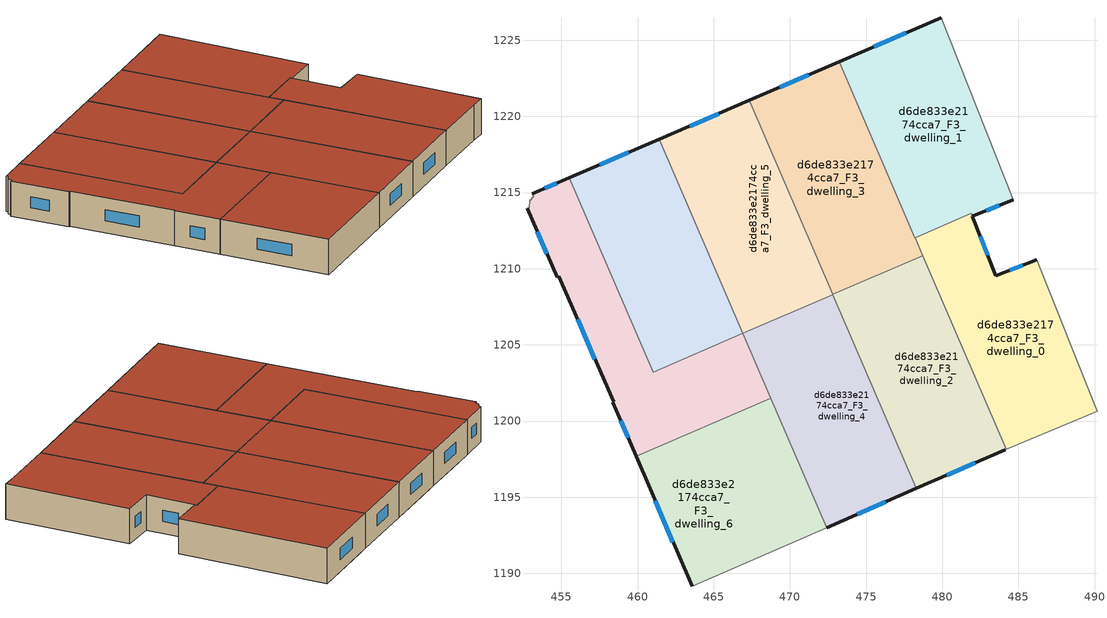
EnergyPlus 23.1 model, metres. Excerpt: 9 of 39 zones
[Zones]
d6de833e2174cca7_F3_dwelling_0
 floor to d6de833e2174cca7_F2_dwelling_5 (EU_floor_Construction): 486.21,1210.6 490.16,1200.64 488.93,1200.13 484.45,1198.25 478.89,1211.16 482.29,1212.63 483.52,1209.54 z9
 floor to d6de833e2174cca7_F2_dwelling_0 (EU_floor_Construction): 481.97,1213.45 482.29,1212.63 479.57,1211.46 479.15,1212.45 481.89,1213.63 z9
 floor to d6de833e2174cca7_F2_dwelling_6 (EU_floor_Construction): 478.89,1211.16 484.45,1198.25 484.2,1198.14 478.64,1211.05 z9
 floor to d6de833e2174cca7_F2_dwelling_1 (EU_floor_Construction): 479.15,1212.45 479.57,1211.46 478.64,1211.05 478.21,1212.04 z9
 wall outside (EU_wall_Construction): 486.21,1210.6 483.52,1209.54 481.97,1213.45 z9:12
 wall adiabatic (EU_wall_Construction): 484.2,1198.14 488.93,1200.13 490.16,1200.64 486.21,1210.6 z9:12
 wall to d6de833e2174cca7_F3_dwelling_1 (EU_wall_Construction): 481.97,1213.46 481.89,1213.63 478.21,1212.04 z9:12
 wall to d6de833e2174cca7_F3_dwelling_2 (EU_wall_Construction): 478.72,1210.86 484.2,1198.14 z9:12
 wall to d6de833e2174cca7_F3_dwelling_3 (EU_wall_Construction): 478.21,1212.04 478.72,1210.86 z9:12
 window (EU_Window_Construction): 482.99,1210.87 482.5,1212.12 / 485.29,1210.24 484.43,1209.9 z10.02:10.98
 roof outside (EU_roof_Construction): 488.93,1200.13 490.16,1200.64 486.21,1210.6 483.52,1209.54 481.97,1213.45 481.89,1213.63 478.21,1212.04 484.2,1198.14 z12
d6de833e2174cca7_F3_dwelling_1
 floor to d6de833e2174cca7_F2_dwelling_0 (EU_floor_Construction): 479.92,1226.47 484.66,1214.53 481.97,1213.46 481.89,1213.63 479.15,1212.45 474.17,1223.99 z9
 floor to d6de833e2174cca7_F2_dwelling_1 (EU_floor_Construction): 474.17,1223.99 479.15,1212.45 478.21,1212.04 473.24,1223.59 z9
 wall outside (EU_wall_Construction): 479.92,1226.47 473.24,1223.59 / 481.97,1213.46 484.66,1214.53 z9:12
 wall adiabatic (EU_wall_Construction): 484.66,1214.53 479.92,1226.47 z9:12
 wall to d6de833e2174cca7_F3_dwelling_3 (EU_wall_Construction): 473.24,1223.59 478.21,1212.05 z9:12
 window (EU_Window_Construction): 477.65,1225.49 475.51,1224.57 / 482.88,1213.82 483.74,1214.16 z10.02:10.98
 roof outside (EU_roof_Construction): 484.66,1214.53 479.92,1226.47 473.24,1223.59 478.21,1212.05 481.89,1213.63 481.97,1213.46 z12
d6de833e2174cca7_F3_dwelling_2
 floor to d6de833e2174cca7_F2_dwelling_6 (EU_floor_Construction): 478.72,1210.86 484.2,1198.14 484.14,1198.12 479.22,1195.98 473.73,1208.71 z9
 floor to d6de833e2174cca7_F2_dwelling_7 (EU_floor_Construction): 473.73,1208.71 479.22,1195.98 478.3,1195.58 472.81,1208.3 472.81,1208.32 z9
 wall outside (EU_wall_Construction): 478.3,1195.58 484.14,1198.12 z9:12
 wall to d6de833e2174cca7_F3_dwelling_3 (EU_wall_Construction): 478.72,1210.86 472.81,1208.32 z9:12
 wall adiabatic (EU_wall_Construction): 484.14,1198.12 484.2,1198.14 z9:12
 wall to d6de833e2174cca7_F3_dwelling_4 (EU_wall_Construction): 472.81,1208.3 478.3,1195.58 z9:12
 wall to d6de833e2174cca7_F3_dwelling_5 (EU_wall_Construction): 472.81,1208.32 472.81,1208.3 z9:12
 window (EU_Window_Construction): 480.29,1196.44 482.15,1197.25 z10.02:10.98
 roof outside (EU_roof_Construction): 484.14,1198.12 484.2,1198.14 478.72,1210.86 472.81,1208.32 478.3,1195.58 z12
d6de833e2174cca7_F3_dwelling_3
 floor adiabatic (EU_floor_Construction): 473.24,1223.59 478.72,1210.86 472.81,1208.32 467.33,1221.05 z9
 wall outside (EU_wall_Construction): 473.24,1223.59 467.33,1221.05 z9:12
 wall to d6de833e2174cca7_F3_dwelling_5 (EU_wall_Construction): 467.33,1221.05 472.81,1208.32 z9:12
 window (EU_Window_Construction): 471.23,1222.73 469.34,1221.91 z10.02:10.98
 roof outside (EU_roof_Construction): 478.72,1210.86 473.24,1223.59 467.33,1221.05 472.81,1208.32 z12
d6de833e2174cca7_F3_dwelling_4
 floor to d6de833e2174cca7_F2_dwelling_7 (EU_floor_Construction): 472.81,1208.3 478.3,1195.58 473.99,1193.7 468.51,1206.45 z9
 floor adiabatic (EU_floor_Construction): 468.51,1206.45 473.99,1193.7 472.4,1193.01 466.91,1205.76 z9
 wall outside (EU_wall_Construction): 472.4,1193.01 478.3,1195.58 z9:12
 wall to d6de833e2174cca7_F3_dwelling_5 (EU_wall_Construction): 472.81,1208.3 466.91,1205.76 z9:12
 wall to d6de833e2174cca7_F3_dwelling_6 (EU_wall_Construction): 468.75,1201.49 472.4,1193.01 z9:12
 wall to d6de833e2174cca7_F3_dwelling_8 (EU_wall_Construction): 466.91,1205.75 468.75,1201.49 z9:12
 wall to d6de833e2174cca7_F3_dwelling_7 (EU_wall_Construction): 466.91,1205.76 466.91,1205.75 z9:12
 window (EU_Window_Construction): 474.41,1193.88 476.29,1194.7 z10.02:10.98
 roof outside (EU_roof_Construction): 478.3,1195.58 472.81,1208.3 466.91,1205.76 472.4,1193.01 z12
d6de833e2174cca7_F3_dwelling_5
 floor to d6de833e2174cca7_F2_dwelling_2 (EU_floor_Construction): 467.33,1221.05 472.73,1208.51 468.77,1206.8 463.37,1219.34 z9
 floor to d6de833e2174cca7_F2_dwelling_3 (EU_floor_Construction): 463.37,1219.34 468.77,1206.8 466.82,1205.96 461.42,1218.5 z9
 floor to d6de833e2174cca7_F2_dwelling_7 (EU_floor_Construction): 472.73,1208.51 472.81,1208.32 472.81,1208.3 468.51,1206.45 468.42,1206.65 z9
 floor adiabatic (EU_floor_Construction): 468.42,1206.65 468.51,1206.45 466.91,1205.76 466.82,1205.96 z9
 wall outside (EU_wall_Construction): 467.33,1221.05 461.42,1218.5 z9:12
 wall to d6de833e2174cca7_F3_dwelling_7 (EU_wall_Construction): 461.42,1218.5 466.91,1205.76 z9:12
 window (EU_Window_Construction): 465.32,1220.18 463.43,1219.37 z10.02:10.98
 roof outside (EU_roof_Construction): 472.81,1208.3 467.33,1221.05 461.42,1218.5 466.91,1205.76 z12
d6de833e2174cca7_F3_dwelling_6
 floor to d6de833e2174cca7_F2_dwelling_9 (EU_floor_Construction): 465.12,1199.93 468.78,1191.43 463.57,1189.16 459.9,1197.68 z9
 floor to d6de833e2174cca7_F2_dwelling_8 (EU_floor_Construction): 468.75,1201.49 472.4,1193.01 468.78,1191.43 465.12,1199.93 z9
 wall outside (EU_wall_Construction): 459.9,1197.68 463.57,1189.16 z9:12
 wall to d6de833e2174cca7_F3_dwelling_8 (EU_wall_Construction): 468.75,1201.49 459.9,1197.68 z9:12
 wall adiabatic (EU_wall_Construction): 463.57,1189.16 472.4,1193.01 z9:12
 window (EU_Window_Construction): 461.15,1194.78 462.32,1192.06 z10.02:10.98
 roof outside (EU_roof_Construction): 472.4,1193.01 468.75,1201.49 459.9,1197.68 463.57,1189.16 z12
d6de833e2174cca7_F3_dwelling_7
 floor to d6de833e2174cca7_F2_dwelling_3 (EU_floor_Construction): 461.42,1218.5 466.82,1205.96 463.37,1204.48 457.97,1217.02 z9
 floor to d6de833e2174cca7_F2_dwelling_4 (EU_floor_Construction): 457.97,1217.02 463.37,1204.48 460.92,1203.42 455.52,1215.96 z9
 floor to d6de833e2174cca7_F2_dwelling_9 (EU_floor_Construction): 463.19,1204.4 463.29,1204.19 461.02,1203.21 460.92,1203.42 z9
 floor to d6de833e2174cca7_F2_dwelling_8 (EU_floor_Construction): 466.82,1205.96 466.91,1205.75 463.29,1204.19 463.19,1204.4 z9
 wall outside (EU_wall_Construction): 461.42,1218.5 455.52,1215.96 z9:12
 wall to d6de833e2174cca7_F3_dwelling_8 (EU_wall_Construction): 455.52,1215.96 461.02,1203.21 466.91,1205.75 z9:12
 window (EU_Window_Construction): 459.41,1217.64 457.53,1216.83 z10.02:10.98
 roof outside (EU_roof_Construction): 466.91,1205.75 461.42,1218.5 455.52,1215.96 461.02,1203.21 z12
d6de833e2174cca7_F3_dwelling_8
 floor to d6de833e2174cca7_F2_dwelling_4 (EU_floor_Construction): 455.52,1215.96 460.92,1203.42 458.03,1202.18 454.84,1209.5 454.73,1209.43 452.74,1213.96 452.9,1214.01 452.92,1214.45 453.19,1214.77 453.09,1214.92 z9
 floor to d6de833e2174cca7_F2_dwelling_9 (EU_floor_Construction): 463.29,1204.19 465.12,1199.93 459.9,1197.68 458.36,1201.24 458.42,1201.27 458.03,1202.18 460.92,1203.42 461.02,1203.21 z9
 floor to d6de833e2174cca7_F2_dwelling_8 (EU_floor_Construction): 466.91,1205.75 468.75,1201.49 465.12,1199.93 463.29,1204.19 z9
 wall outside (EU_wall_Construction): 452.74,1213.96 454.73,1209.43 454.84,1209.5 458.42,1201.27 458.36,1201.24 459.9,1197.68 / 455.52,1215.96 453.09,1214.92 z9:12
 wall adiabatic (EU_wall_Construction): 453.09,1214.92 453.19,1214.77 452.92,1214.45 452.9,1214.01 452.74,1213.96 z9:12
 window (EU_Window_Construction): 453.42,1212.42 454.05,1210.97 / 454.7,1215.61 453.92,1215.27 / 458.88,1200.03 459.38,1198.89 / 456.06,1206.7 457.2,1204.07 z10.02:10.98
 roof outside (EU_roof_Construction): 468.75,1201.49 466.91,1205.75 461.02,1203.21 455.52,1215.96 453.09,1214.92 453.19,1214.77 452.92,1214.45 452.9,1214.01 452.74,1213.96 454.73,1209.43 454.84,1209.5 458.42,1201.27 458.36,1201.24 459.9,1197.68 z12
[Building]
EU S2 Campaign: North Axis=0; Terrain=City; Solar Distribution=FullExterior
[Site:Location]
Vienna: Latitude=48; Longitude=16.5; Time Zone=1; Elevation=183
[SizingPeriod:WeatherFileDays]
AnnualSizingPeriod: Begin Month=1; Begin Day of Month=1; End Month=12; End Day of Month=31; Day of Week for Start Day=Monday; Use Weather File Daylight Saving Period=No; Use Weather File Rain and Snow Indicators=No
[MATERIAL]
EU_InternalMass_Material: Roughness=MediumRough; Thickness=0.1; Conductivity=1; Density=1800; Specific Heat=900; Thermal Absorptance=0.9; Solar Absorptance=0.7; Visible Absorptance=0.7
[MATERIAL:NOMASS] Roughness=MediumRough; Thermal Absorptance=0.9; Solar Absorptance=0.7; Visible Absorptance=0.7
Name | Thermal Resistance
EU_wall_NoMass | 0.942466
EU_roof_NoMass | 0.551687
EU_floor_NoMass | 0.66527
[WINDOWMATERIAL:SIMPLEGLAZINGSYSTEM]
EU_Window_SimpleGlazing: UFactor=2.03367; Solar Heat Gain Coefficient=0.65; Visible Transmittance=0.65
[CONSTRUCTION]
EU_wall_Construction: EU_wall_NoMass
EU_roof_Construction: EU_roof_NoMass
EU_floor_Construction: EU_floor_NoMass
EU_Window_Construction: EU_Window_SimpleGlazing
EU_InternalMass_Construction: EU_InternalMass_Material
[ZONE] Type=1; Multiplier=1; Ceiling Height=autocalculate; Floor Area=autocalculate; Part of Total Floor Area=Yes
Name | Volume
d6de833e2174cca7_F3_dwelling_0 | 265.486
d6de833e2174cca7_F3_dwelling_1 | 269.664
d6de833e2174cca7_F3_dwelling_2 | 267.554
d6de833e2174cca7_F3_dwelling_3 | 267.567
d6de833e2174cca7_F3_dwelling_4 | 267.598
d6de833e2174cca7_F3_dwelling_5 | 267.592
d6de833e2174cca7_F3_dwelling_6 | 267.571
d6de833e2174cca7_F3_dwelling_7 | 267.5625
d6de833e2174cca7_F3_dwelling_8 | 267.556
[INTERNALMASS] Construction=EU_InternalMass_Construction
Name | Zone or ZoneList | Surface Area
d6de833e2174cca7_F3_dwelling_0_EU_InternalMass | d6de833e2174cca7_F3_dwelling_0 | 88.4937
d6de833e2174cca7_F3_dwelling_1_EU_InternalMass | d6de833e2174cca7_F3_dwelling_1 | 89.886
d6de833e2174cca7_F3_dwelling_2_EU_InternalMass | d6de833e2174cca7_F3_dwelling_2 | 89.1868
d6de833e2174cca7_F3_dwelling_3_EU_InternalMass | d6de833e2174cca7_F3_dwelling_3 | 89.1883
d6de833e2174cca7_F3_dwelling_4_EU_InternalMass | d6de833e2174cca7_F3_dwelling_4 | 89.1943
d6de833e2174cca7_F3_dwelling_5_EU_InternalMass | d6de833e2174cca7_F3_dwelling_5 | 89.1977
d6de833e2174cca7_F3_dwelling_6_EU_InternalMass | d6de833e2174cca7_F3_dwelling_6 | 89.1855
d6de833e2174cca7_F3_dwelling_7_EU_InternalMass | d6de833e2174cca7_F3_dwelling_7 | 89.1868
d6de833e2174cca7_F3_dwelling_8_EU_InternalMass | d6de833e2174cca7_F3_dwelling_8 | 89.1852
[OTHEREQUIPMENT] Fuel Type=Electricity; Design Level Calculation Method=Watts/Area; Power per Zone Floor Area=1; Fraction Latent=0; Fraction Radiant=0; Fraction Lost=0; Carbon Dioxide Generation Rate=0; EndUse Subcategory=EU_Step8_InternalGains
Name | Zone or ZoneList or Space or SpaceList | Schedule
EU_Step8_InternalGain_d6de833e2174cca7_F3_dwelling_0_f000 | d6de833e2174cca7_F3_dwelling_0 | EU_Step8_GainSchedule_d6de833e2174cca7_F3_dwelling_0_f000
EU_Step8_InternalGain_d6de833e2174cca7_F3_dwelling_1_f000 | d6de833e2174cca7_F3_dwelling_1 | EU_Step8_GainSchedule_d6de833e2174cca7_F3_dwelling_1_f000
EU_Step8_InternalGain_d6de833e2174cca7_F3_dwelling_2_f000 | d6de833e2174cca7_F3_dwelling_2 | EU_Step8_GainSchedule_d6de833e2174cca7_F3_dwelling_2_f000
EU_Step8_InternalGain_d6de833e2174cca7_F3_dwelling_3_f000 | d6de833e2174cca7_F3_dwelling_3 | EU_Step8_GainSchedule_d6de833e2174cca7_F3_dwelling_3_f000
EU_Step8_InternalGain_d6de833e2174cca7_F3_dwelling_4_f000 | d6de833e2174cca7_F3_dwelling_4 | EU_Step8_GainSchedule_d6de833e2174cca7_F3_dwelling_4_f000
EU_Step8_InternalGain_d6de833e2174cca7_F3_dwelling_5_f000 | d6de833e2174cca7_F3_dwelling_5 | EU_Step8_GainSchedule_d6de833e2174cca7_F3_dwelling_5_f000
EU_Step8_InternalGain_d6de833e2174cca7_F3_dwelling_6_f000 | d6de833e2174cca7_F3_dwelling_6 | EU_Step8_GainSchedule_d6de833e2174cca7_F3_dwelling_6_f000
EU_Step8_InternalGain_d6de833e2174cca7_F3_dwelling_7_f000 | d6de833e2174cca7_F3_dwelling_7 | EU_Step8_GainSchedule_d6de833e2174cca7_F3_dwelling_7_f000
EU_Step8_InternalGain_d6de833e2174cca7_F3_dwelling_8_f000 | d6de833e2174cca7_F3_dwelling_8 | EU_Step8_GainSchedule_d6de833e2174cca7_F3_dwelling_8_f000
[ZONEVENTILATION:DESIGNFLOWRATE] Schedule=EU_AlwaysOn; Design Flow Rate Calculation Method=AirChanges/Hour; Air Changes per Hour=0.530523; Ventilation Type=Natural; Fan Pressure Rise=0; Fan Total Efficiency=1; Constant Term Coefficient=1; Temperature Term Coefficient=0; Velocity Term Coefficient=0; Velocity Squared Term Coefficient=0; Minimum Indoor Temperature=-100; Maximum Indoor Temperature=100; Delta Temperature=-100; Minimum Outdoor Temperature=-100; Maximum Outdoor Temperature=100; Maximum Wind Speed=40
Name | Zone or ZoneList or Space or SpaceList
EU_ConstantAir_d6de833e2174cca7_F3_dwelling_0 | d6de833e2174cca7_F3_dwelling_0
EU_ConstantAir_d6de833e2174cca7_F3_dwelling_1 | d6de833e2174cca7_F3_dwelling_1
EU_ConstantAir_d6de833e2174cca7_F3_dwelling_2 | d6de833e2174cca7_F3_dwelling_2
EU_ConstantAir_d6de833e2174cca7_F3_dwelling_3 | d6de833e2174cca7_F3_dwelling_3
EU_ConstantAir_d6de833e2174cca7_F3_dwelling_4 | d6de833e2174cca7_F3_dwelling_4
EU_ConstantAir_d6de833e2174cca7_F3_dwelling_5 | d6de833e2174cca7_F3_dwelling_5
EU_ConstantAir_d6de833e2174cca7_F3_dwelling_6 | d6de833e2174cca7_F3_dwelling_6
EU_ConstantAir_d6de833e2174cca7_F3_dwelling_7 | d6de833e2174cca7_F3_dwelling_7
EU_ConstantAir_d6de833e2174cca7_F3_dwelling_8 | d6de833e2174cca7_F3_dwelling_8
[HVACTEMPLATE:THERMOSTAT] Constant Heating Setpoint=20; Constant Cooling Setpoint=50
EU_HeatOnly_d6de833e2174cca7_F0_dwelling_0; EU_HeatOnly_d6de833e2174cca7_F0_dwelling_1; EU_HeatOnly_d6de833e2174cca7_F0_dwelling_2; EU_HeatOnly_d6de833e2174cca7_F0_dwelling_3; EU_HeatOnly_d6de833e2174cca7_F0_dwelling_4; EU_HeatOnly_d6de833e2174cca7_F0_dwelling_5; EU_HeatOnly_d6de833e2174cca7_F0_dwelling_6; EU_HeatOnly_d6de833e2174cca7_F0_dwelling_7; EU_HeatOnly_d6de833e2174cca7_F0_dwelling_8; EU_HeatOnly_d6de833e2174cca7_F0_dwelling_9; EU_HeatOnly_d6de833e2174cca7_F1_dwelling_0; EU_HeatOnly_d6de833e2174cca7_F1_dwelling_1; EU_HeatOnly_d6de833e2174cca7_F1_dwelling_2; EU_HeatOnly_d6de833e2174cca7_F1_dwelling_3; EU_HeatOnly_d6de833e2174cca7_F1_dwelling_4; EU_HeatOnly_d6de833e2174cca7_F1_dwelling_5; EU_HeatOnly_d6de833e2174cca7_F1_dwelling_6; EU_HeatOnly_d6de833e2174cca7_F1_dwelling_7; EU_HeatOnly_d6de833e2174cca7_F1_dwelling_8; EU_HeatOnly_d6de833e2174cca7_F1_dwelling_9; EU_HeatOnly_d6de833e2174cca7_F2_dwelling_0; EU_HeatOnly_d6de833e2174cca7_F2_dwelling_1; EU_HeatOnly_d6de833e2174cca7_F2_dwelling_2; EU_HeatOnly_d6de833e2174cca7_F2_dwelling_3; EU_HeatOnly_d6de833e2174cca7_F2_dwelling_4; EU_HeatOnly_d6de833e2174cca7_F2_dwelling_5; EU_HeatOnly_d6de833e2174cca7_F2_dwelling_6; EU_HeatOnly_d6de833e2174cca7_F2_dwelling_7; EU_HeatOnly_d6de833e2174cca7_F2_dwelling_8; EU_HeatOnly_d6de833e2174cca7_F2_dwelling_9; EU_HeatOnly_d6de833e2174cca7_F3_dwelling_0; EU_HeatOnly_d6de833e2174cca7_F3_dwelling_1; EU_HeatOnly_d6de833e2174cca7_F3_dwelling_2; EU_HeatOnly_d6de833e2174cca7_F3_dwelling_3; EU_HeatOnly_d6de833e2174cca7_F3_dwelling_4; EU_HeatOnly_d6de833e2174cca7_F3_dwelling_5; EU_HeatOnly_d6de833e2174cca7_F3_dwelling_6; EU_HeatOnly_d6de833e2174cca7_F3_dwelling_7; EU_HeatOnly_d6de833e2174cca7_F3_dwelling_8
[HVACTEMPLATE:ZONE:IDEALLOADSAIRSYSTEM] System Availability Schedule=EU_AlwaysOn; Maximum Heating Supply Air Temperature=50; Minimum Cooling Supply Air Temperature=13; Maximum Heating Supply Air Humidity Ratio=0.0156; Minimum Cooling Supply Air Humidity Ratio=0.0077; Heating Limit=NoLimit; Cooling Limit=NoLimit; Heating Availability Schedule=EU_AlwaysOn; Cooling Availability Schedule=EU_CoolingOff; Dehumidification Control Type=ConstantSensibleHeatRatio; Cooling Sensible Heat Ratio=0.7; Dehumidification Setpoint=60; Humidification Control Type=None; Humidification Setpoint=30; Outdoor Air Method=None; Outdoor Air Flow Rate per Person=0.00944; Outdoor Air Flow Rate per Zone Floor Area=0; Outdoor Air Flow Rate per Zone=0; Demand Controlled Ventilation Type=None; Outdoor Air Economizer Type=NoEconomizer; Heat Recovery Type=None; Sensible Heat Recovery Effectiveness=0.7; Latent Heat Recovery Effectiveness=0.65
Name | Template Thermostat
d6de833e2174cca7_F3_dwelling_0 | EU_HeatOnly_d6de833e2174cca7_F3_dwelling_0
d6de833e2174cca7_F3_dwelling_1 | EU_HeatOnly_d6de833e2174cca7_F3_dwelling_1
d6de833e2174cca7_F3_dwelling_2 | EU_HeatOnly_d6de833e2174cca7_F3_dwelling_2
d6de833e2174cca7_F3_dwelling_3 | EU_HeatOnly_d6de833e2174cca7_F3_dwelling_3
d6de833e2174cca7_F3_dwelling_4 | EU_HeatOnly_d6de833e2174cca7_F3_dwelling_4
d6de833e2174cca7_F3_dwelling_5 | EU_HeatOnly_d6de833e2174cca7_F3_dwelling_5
d6de833e2174cca7_F3_dwelling_6 | EU_HeatOnly_d6de833e2174cca7_F3_dwelling_6
d6de833e2174cca7_F3_dwelling_7 | EU_HeatOnly_d6de833e2174cca7_F3_dwelling_7
d6de833e2174cca7_F3_dwelling_8 | EU_HeatOnly_d6de833e2174cca7_F3_dwelling_8
[SIZING:ZONE] Zone Cooling Design Supply Air Temperature Input Method=SupplyAirTemperature; Zone Cooling Design Supply Air Temperature=13; Zone Heating Design Supply Air Temperature Input Method=SupplyAirTemperature; Zone Heating Design Supply Air Temperature=50; Zone Cooling Design Supply Air Humidity Ratio=0.008; Zone Heating Design Supply Air Humidity Ratio=0.008; Cooling Design Air Flow Method=DesignDay; Cooling Design Air Flow Rate=0; Cooling Minimum Air Flow per Zone Floor Area=0.000762; Cooling Minimum Air Flow=0; Cooling Minimum Air Flow Fraction=0.2; Heating Design Air Flow Method=DesignDay; Heating Design Air Flow Rate=0; Heating Maximum Air Flow per Zone Floor Area=0.002032; Heating Maximum Air Flow=0.141576; Heating Maximum Air Flow Fraction=0.3; Account for Dedicated Outdoor Air System=No; Dedicated Outdoor Air System Control Strategy=NeutralSupplyAir; Dedicated Outdoor Air Low Setpoint Temperature for Design=autosize; Dedicated Outdoor Air High Setpoint Temperature for Design=autosize; Zone Load Sizing Method=Sensible Load Only No Latent Load; Zone Latent Cooling Design Supply Air Humidity Ratio Input Method=HumidityRatioDifference; Zone Cooling Design Supply Air Humidity Ratio Difference=0.005; Zone Latent Heating Design Supply Air Humidity Ratio Input Method=HumidityRatioDifference; Zone Humidification Design Supply Air Humidity Ratio Difference=0.005
d6de833e2174cca7_F3_dwelling_0; d6de833e2174cca7_F3_dwelling_1; d6de833e2174cca7_F3_dwelling_2; d6de833e2174cca7_F3_dwelling_3; d6de833e2174cca7_F3_dwelling_4; d6de833e2174cca7_F3_dwelling_5; d6de833e2174cca7_F3_dwelling_6; d6de833e2174cca7_F3_dwelling_7; d6de833e2174cca7_F3_dwelling_8
[SCHEDULE:CONSTANT]
Name | Hourly Value
EU_AlwaysOn | 1
EU_CoolingOff | 0
[SCHEDULE:FILE] Column Number=1; Rows to Skip at Top=0; Number of Hours of Data=8760; Column Separator=Comma; Interpolate to Timestep=No; Minutes per Item=60; Adjust Schedule for Daylight Savings=Yes
Name | File
EU_Step8_GainSchedule_d6de833e2174cca7_F3_dwelling_0_f000 | ../../schedules/d6de833e2174cca7/d6de833e2174cca7_F3_dwelling_0_f000_gain.csv
EU_Step8_GainSchedule_d6de833e2174cca7_F3_dwelling_1_f000 | ../../schedules/d6de833e2174cca7/d6de833e2174cca7_F3_dwelling_1_f000_gain.csv
EU_Step8_GainSchedule_d6de833e2174cca7_F3_dwelling_2_f000 | ../../schedules/d6de833e2174cca7/d6de833e2174cca7_F3_dwelling_2_f000_gain.csv
EU_Step8_GainSchedule_d6de833e2174cca7_F3_dwelling_3_f000 | ../../schedules/d6de833e2174cca7/d6de833e2174cca7_F3_dwelling_3_f000_gain.csv
EU_Step8_GainSchedule_d6de833e2174cca7_F3_dwelling_4_f000 | ../../schedules/d6de833e2174cca7/d6de833e2174cca7_F3_dwelling_4_f000_gain.csv
EU_Step8_GainSchedule_d6de833e2174cca7_F3_dwelling_5_f000 | ../../schedules/d6de833e2174cca7/d6de833e2174cca7_F3_dwelling_5_f000_gain.csv
EU_Step8_GainSchedule_d6de833e2174cca7_F3_dwelling_6_f000 | ../../schedules/d6de833e2174cca7/d6de833e2174cca7_F3_dwelling_6_f000_gain.csv
EU_Step8_GainSchedule_d6de833e2174cca7_F3_dwelling_7_f000 | ../../schedules/d6de833e2174cca7/d6de833e2174cca7_F3_dwelling_7_f000_gain.csv
EU_Step8_GainSchedule_d6de833e2174cca7_F3_dwelling_8_f000 | ../../schedules/d6de833e2174cca7/d6de833e2174cca7_F3_dwelling_8_f000_gain.csv
